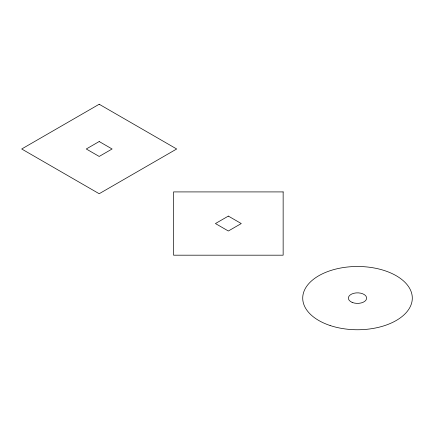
<?xml version="1.0" encoding="UTF-8"?>
<svg xmlns="http://www.w3.org/2000/svg" width="434" height="434" viewBox="0 0 434 434"><rect width="100%" height="100%" fill="white"/><g stroke="black" fill="none" stroke-linecap="round" stroke-linejoin="round"><path stroke-width="0.65" d="M99.191 104.247L21.7 148.987L99.191 193.727L176.687 148.987L99.191 104.247M99.191 141.527L86.279 148.987L99.191 156.441L112.108 148.987L99.191 141.527M228.349 216.094L215.432 223.553L228.349 231.007L241.266 223.553L228.349 216.094M283.147 191.915L173.551 191.915L173.551 255.187L283.147 255.187L283.147 191.915M330.106 325.516A54.798 31.639 0 0 0 412.3 298.12A54.798 31.639 0 0 0 330.106 270.724A54.798 31.639 0 0 0 330.106 325.516M352.148 302.389A9.13 5.273 0 0 0 366.589 298.663A9.13 5.273 0 0 0 353.781 293.303A9.13 5.273 0 0 0 352.148 302.389"/></g></svg>
